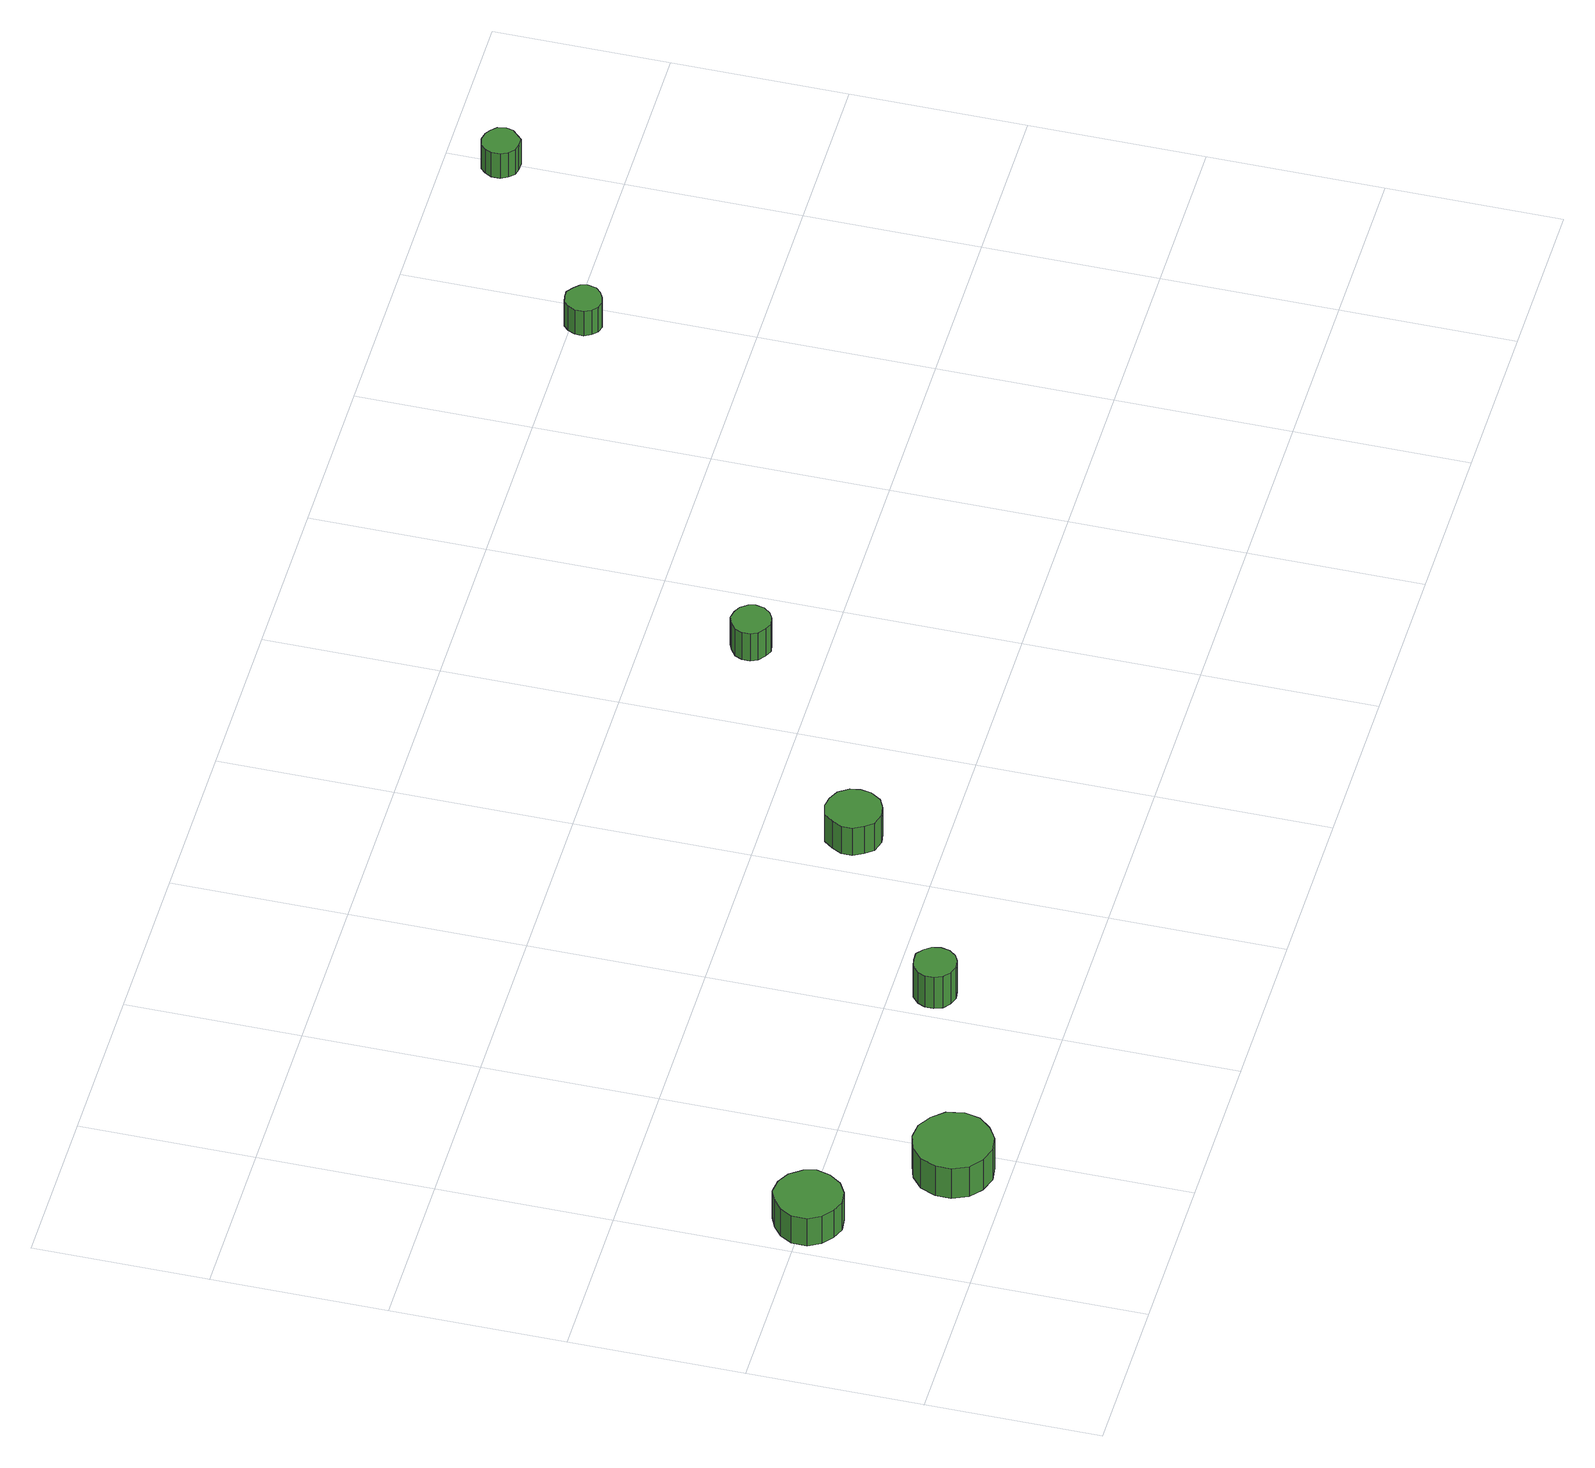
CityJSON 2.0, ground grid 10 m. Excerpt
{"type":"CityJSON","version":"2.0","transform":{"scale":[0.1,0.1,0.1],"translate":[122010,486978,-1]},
"CityObjects":{
"tree1":{"type":"SolitaryVegetationObject","attributes":{"function":"something"},"geometry":[{"type":"MultiSurface","lod":"1","boundaries":[[[0,1,2,3,4,5,6,7,8,9,10,11,12,13,14]],[[15,16,17,18,19,20,21,22,23,24,25,26,27,28,29]],[[0,29,28,1]],[[1,28,27,2]],[[2,27,26,3]],[[3,26,25,4]],[[4,25,24,5]],[[5,24,23,6]],[[6,23,22,7]],[[7,22,21,8]],[[8,21,20,9]],[[9,20,19,10]],[[10,19,18,11]],[[11,18,17,12]],[[12,17,16,13]],[[13,16,15,14]],[[14,15,29,0]]]}]},
"tree2":{"type":"SolitaryVegetationObject","attributes":{"function":"something"},"geometry":[{"type":"MultiSurface","lod":"1","boundaries":[[[30,31,32,33,34,35,36,37,38,39,40,41,42,43,44]],[[45,46,47,48,49,50,51,52,53,54,55,56,57,58,59]],[[30,59,58,31]],[[31,58,57,32]],[[32,57,56,33]],[[33,56,55,34]],[[34,55,54,35]],[[35,54,53,36]],[[36,53,52,37]],[[37,52,51,38]],[[38,51,50,39]],[[39,50,49,40]],[[40,49,48,41]],[[41,48,47,42]],[[42,47,46,43]],[[43,46,45,44]],[[44,45,59,30]]]}]},
"tree3":{"type":"SolitaryVegetationObject","attributes":{"function":"something"},"geometry":[{"type":"MultiSurface","lod":"1","boundaries":[[[60,61,62,63,64,65,66,67,68,69,70,71,72,73,74]],[[75,76,77,78,79,80,81,82,83,84,85,86,87,88,89]],[[60,89,88,61]],[[61,88,87,62]],[[62,87,86,63]],[[63,86,85,64]],[[64,85,84,65]],[[65,84,83,66]],[[66,83,82,67]],[[67,82,81,68]],[[68,81,80,69]],[[69,80,79,70]],[[70,79,78,71]],[[71,78,77,72]],[[72,77,76,73]],[[73,76,75,74]],[[74,75,89,60]]]}]},
"tree4":{"type":"SolitaryVegetationObject","attributes":{"function":"something"},"geometry":[{"type":"MultiSurface","lod":"1","boundaries":[[[90,91,92,93,94,95,96,97,98,99,100,101,102,103,104]],[[105,106,107,108,109,110,111,112,113,114,115,116,117,118,119]],[[90,119,118,91]],[[91,118,117,92]],[[92,117,116,93]],[[93,116,115,94]],[[94,115,114,95]],[[95,114,113,96]],[[96,113,112,97]],[[97,112,111,98]],[[98,111,110,99]],[[99,110,109,100]],[[100,109,108,101]],[[101,108,107,102]],[[102,107,106,103]],[[103,106,105,104]],[[104,105,119,90]]]}]},
"tree5":{"type":"SolitaryVegetationObject","attributes":{"function":"something"},"geometry":[{"type":"MultiSurface","lod":"1","boundaries":[[[120,121,122,123,124,125,126,127,128,129,130,131,132,133,134]],[[135,136,137,138,139,140,141,142,143,144,145,146,147,148,149]],[[120,149,148,121]],[[121,148,147,122]],[[122,147,146,123]],[[123,146,145,124]],[[124,145,144,125]],[[125,144,143,126]],[[126,143,142,127]],[[127,142,141,128]],[[128,141,140,129]],[[129,140,139,130]],[[130,139,138,131]],[[131,138,137,132]],[[132,137,136,133]],[[133,136,135,134]],[[134,135,149,120]]]}]},
"tree6":{"type":"SolitaryVegetationObject","attributes":{"function":"something"},"geometry":[{"type":"MultiSurface","lod":"1","boundaries":[[[150,151,152,153,154,155,156,157,158,159,160,161,162,163,164]],[[165,166,167,168,169,170,171,172,173,174,175,176,177,178,179]],[[150,179,178,151]],[[151,178,177,152]],[[152,177,176,153]],[[153,176,175,154]],[[154,175,174,155]],[[155,174,173,156]],[[156,173,172,157]],[[157,172,171,158]],[[158,171,170,159]],[[159,170,169,160]],[[160,169,168,161]],[[161,168,167,162]],[[162,167,166,163]],[[163,166,165,164]],[[164,165,179,150]]]}]},
"tree7":{"type":"SolitaryVegetationObject","attributes":{"function":"something"},"geometry":[{"type":"MultiSurface","lod":"1","boundaries":[[[180,181,182,183,184,185,186,187,188,189,190,191,192,193,194]],[[195,196,197,198,199,200,201,202,203,204,205,206,207,208,209]],[[180,209,208,181]],[[181,208,207,182]],[[182,207,206,183]],[[183,206,205,184]],[[184,205,204,185]],[[185,204,203,186]],[[186,203,202,187]],[[187,202,201,188]],[[188,201,200,189]],[[189,200,199,190]],[[190,199,198,191]],[[191,198,197,192]],[[192,197,196,193]],[[193,196,195,194]],[[194,195,209,180]]]}]}
},
"vertices":[
[46,98,29],[44,105,29],[39,112,29],[32,116,29],[24,117,29],[17,114,29],[11,109,29],[7,102,29],[7,93,29],[11,86,29],[17,81,29],[24,78,29],[32,79,29],[39,83,29],[44,90,29],[44,90,9],[39,83,9],[32,79,9],[24,78,9],[17,81,9],[11,86,9],[7,93,9],[7,102,9],[11,109,9],[17,114,9],[24,117,9],[32,116,9],[39,112,9],[44,105,9],[46,98,9],
[108,31,31],[106,41,31],[100,48,31],[92,53,31],[83,54,31],[74,51,31],[67,45,31],[63,36,31],[63,27,31],[67,18,31],[74,12,31],[83,9,31],[92,10,31],[100,15,31],[106,22,31],[106,22,9],[100,15,9],[92,10,9],[83,9,9],[74,12,9],[67,18,9],[63,27,9],[63,36,9],[67,45,9],[74,51,9],[83,54,9],[92,53,9],[100,48,9],[106,41,9],[108,31,9],
[231,76,32],[230,81,32],[227,85,32],[223,88,32],[218,88,32],[213,87,32],[209,83,32],[207,79,32],[207,74,32],[209,69,32],[213,66,32],[218,64,32],[223,65,32],[227,67,32],[230,71,32],[230,71,9],[227,67,9],[223,65,9],[218,64,9],[213,66,9],[209,69,9],[207,74,9],[207,79,9],[209,83,9],[213,87,9],[218,88,9],[223,88,9],[227,85,9],[230,81,9],[231,76,9],
[344,150,30],[343,156,30],[339,162,30],[333,165,30],[327,166,30],[320,164,30],[316,159,30],[313,153,30],[313,147,30],[316,141,30],[320,136,30],[327,134,30],[333,135,30],[339,138,30],[343,144,30],[343,144,10],[339,138,10],[333,135,10],[327,134,10],[320,136,10],[316,141,10],[313,147,10],[313,153,10],[316,159,10],[320,164,10],[327,166,10],[333,165,10],[339,162,10],[343,156,10],[344,150,10],
[472,242,30],[471,246,30],[468,250,30],[464,252,30],[459,253,30],[455,251,30],[451,248,30],[449,244,30],[449,239,30],[451,235,30],[455,232,30],[459,230,30],[464,231,30],[468,233,30],[471,237,30],[471,237,10],[468,233,10],[464,231,10],[459,230,10],[455,232,10],[451,235,10],[449,239,10],[449,244,10],[451,248,10],[455,251,10],[459,253,10],[464,252,10],[468,250,10],[471,246,10],[472,242,10],
[697,394,29],[696,398,29],[693,401,29],[689,404,29],[685,404,29],[681,403,29],[678,400,29],[676,396,29],[676,391,29],[678,387,29],[681,384,29],[685,383,29],[689,384,29],[693,386,29],[696,389,29],[696,389,11],[693,386,11],[689,384,11],[685,383,11],[681,384,11],[678,387,11],[676,391,11],[676,396,11],[678,400,11],[681,403,11],[685,404,11],[689,404,11],[693,401,11],[696,398,11],[697,394,11],
[807,468,29],[806,473,29],[803,476,29],[800,478,29],[795,479,29],[791,478,29],[788,475,29],[786,471,29],[786,466,29],[788,462,29],[791,459,29],[795,458,29],[800,458,29],[803,461,29],[806,464,29],[806,464,11],[803,461,11],[800,458,11],[795,458,11],[791,459,11],[788,462,11],[786,466,11],[786,471,11],[788,475,11],[791,478,11],[795,479,11],[800,478,11],[803,476,11],[806,473,11],[807,468,11]
]}
